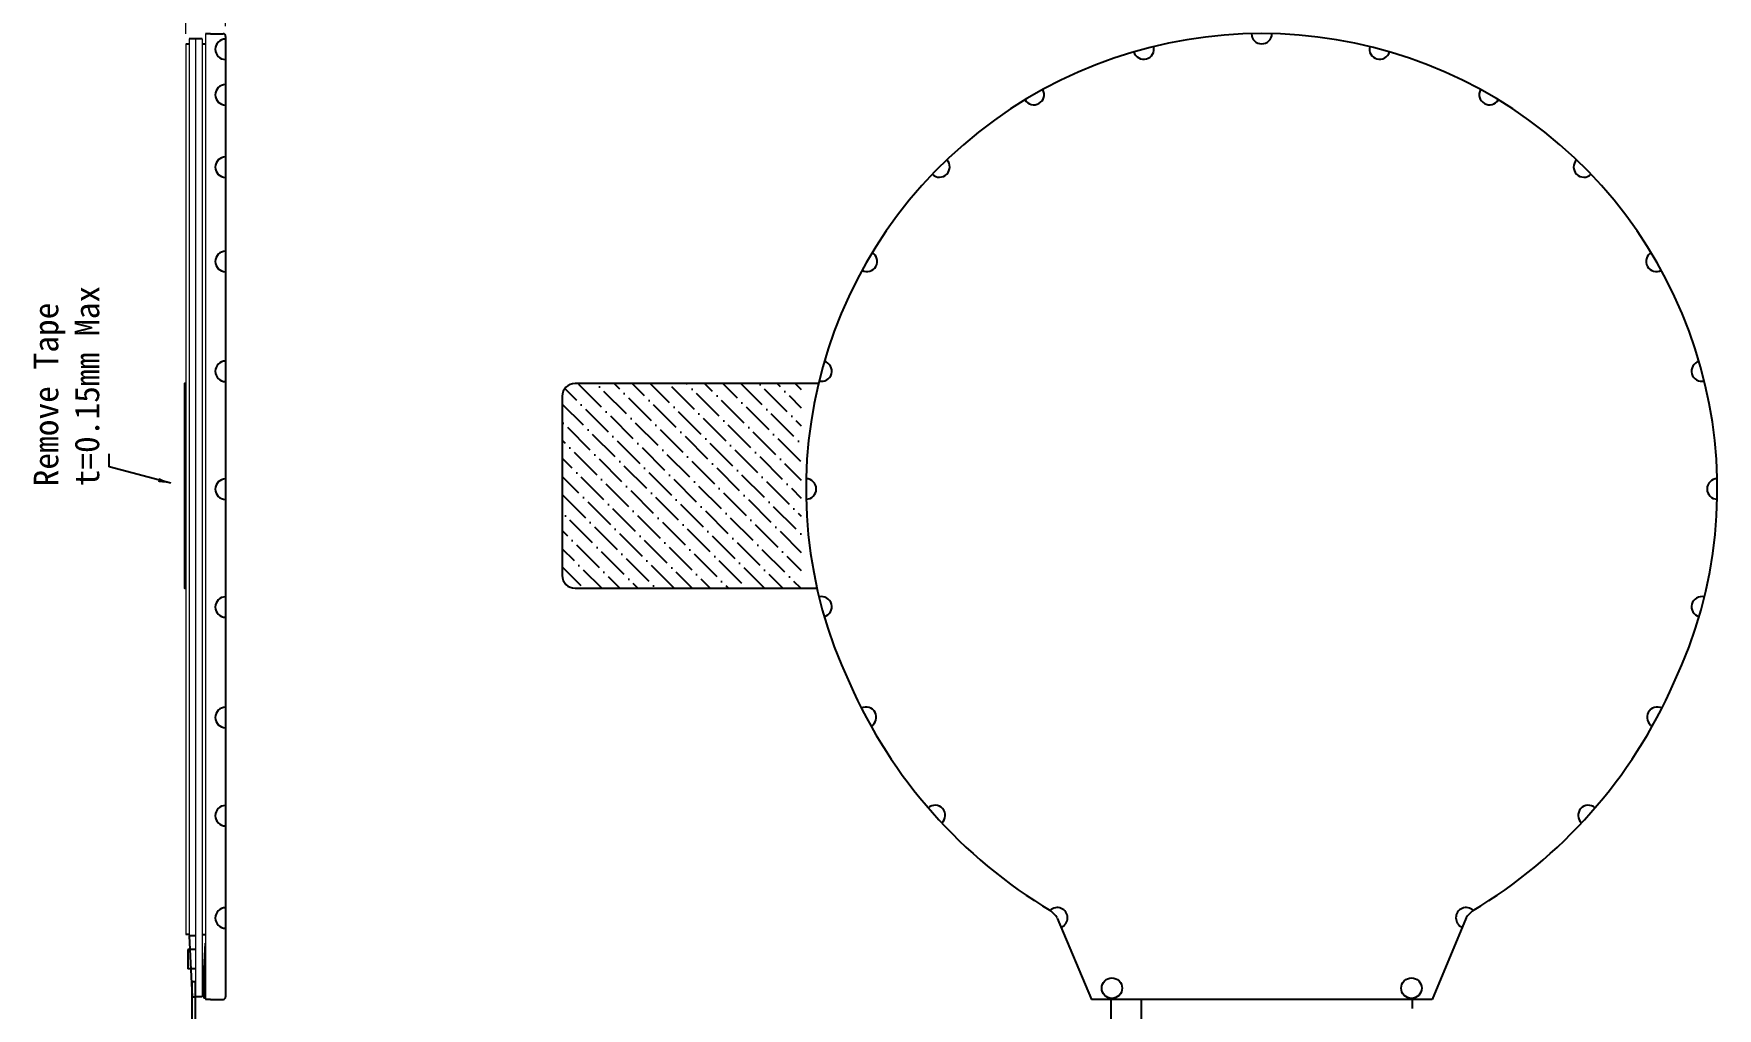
# Model space of a CAD drawing. Header units: millimetres. Extents: x 1040 to 3675, y 249 to 975.
# Drawn here: x 1433.8 to 1499.6, y 354.7 to 392.8 of the extents above; entities that cross this region are included whole.
import ezdxf

# ---------------------------------------------------------------- set-up
doc = ezdxf.new("R2010")
doc.units = ezdxf.units.MM
for name, color, linetype in [('AUDIT_I_181013161717-0', 7, 'Continuous'), ('dim', 3, 'Continuous'), ('FPC', 33, 'Continuous'), ('Index', 7, 'Continuous'), ('铁框', 5, 'Continuous')]:
    doc.layers.add(name, color=color, linetype=linetype)
doc.layers.add('BEZEL', color=4, linetype='Continuous', lineweight=20)
doc.layers.add('T-SHADING黑白双面胶', color=5, linetype='Continuous', lineweight=18)
doc.styles.get("Standard").update_dxf_attribs({"font": 'txt', "bigfont": 'gbcbig.shx'})
doc.styles.add('宋体', font='')
doc.styles.add('工程', font='gbenor.shx', dxfattribs={"width": 1.25, "bigfont": 'gbcbig.shx'})
doc.styles.get('宋体').set_extended_font_data('SimSun')
doc.dimstyles.get("Standard").update_dxf_attribs({"dimtxt": 0.18, "dimasz": 0.18, "dimexe": 0.18, "dimexo": 0.0625, "dimgap": 0.09, "dimtad": 0, "dimzin": 0, "dimdsep": 46, "dimtxsty": 'Standard', "dimcen": 0, "dimadec": 0, "dimazin": 0, "dimtfac": 1, "dimtofl": 0, "dimtmove": 0, "dimatfit": 3, "dimfxl": 1, "dimtolj": 1, "dimtzin": 0, "dimarcsym": 0})
doc.dimstyles.new('标准', dxfattribs={"dimtxt": 2, "dimasz": 1.8, "dimexe": 0.5, "dimexo": 0.4, "dimgap": 0.1, "dimtad": 1, "dimzin": 1, "dimdsep": 46, "dimtxsty": '工程', "dimblk": 'CLOSEDBLANK', "dimcen": 0.09, "dimclrd": 3, "dimclre": 3, "dimclrt": 3, "dimadec": 0, "dimazin": 0, "dimtfac": 1, "dimtofl": 0, "dimtmove": 0, "dimatfit": 3, "dimldrblk": 'CLOSEDBLANK', "dimfxl": 1, "dimtolj": 1, "dimlwd": 0, "dimlwe": 0, "dimarcsym": 0})

# ---------------------------------------------------------------- blocks, each defined once
blk = doc.blocks.new('*D100')
at = {"color": 7, "lineweight": 0, "transparency": 16777216}
for p, q in [((1439.757, 392.788), (1439.757, 402.168)), ((1441.307, 393.089), (1441.307, 402.168)), ((1438.257, 401.668), (1436.757, 401.668)), ((1442.807, 401.668), (1457.58, 401.668))]:
    blk.add_line(p, q, dxfattribs=at)
at = {"color": 7, "transparency": 16777216}
for points in [[(1438.257, 401.918), (1438.257, 401.418), (1439.757, 401.668)], [(1442.807, 401.918), (1442.807, 401.418), (1441.307, 401.668)]]:
    blk.add_solid(points, dxfattribs=at)
at = {"layer": 'Defpoints', "color": 0, "transparency": 16777216}
for p in [(1441.307, 401.668), (1441.307, 392.689), (1439.757, 392.388)]:
    blk.add_point(p, dxfattribs=at)
at = {"color": 7, "transparency": 16777216, "insert": (1450.952, 403.246), "char_height": 2, "attachment_point": 5, "style": '宋体'}
blk.add_mtext('\\A1;1.55%%P0.1', dxfattribs=at)
blk = doc.blocks.new('_ClosedBlank')
at = {"color": 0, "linetype": 'ByBlock', "lineweight": -2}
for p, q in [((-1, 0.167), (0, 0)), ((-1, 0.167), (-1, -0.167)), ((0, 0), (-1, -0.167))]:
    blk.add_line(p, q, dxfattribs=at)

msp = doc.modelspace()

# ---------------------------------------------------------------- hatches: boundary and pattern name
at = {"layer": 'dim'}
h = msp.add_hatch(dxfattribs=at)
h.set_pattern_fill('ANSI36', color=5, scale=4, style=0)
h.set_pattern_definition([(135, (2164.16476, -4046.5279), (-0.265165043, 0.972271824), [1.25, -0.25, 0, -0.25])])
h.paths.add_polyline_path([(1454.4595, 378.6197, -0.4142136), (1454.9595, 379.1197), (1463.8095, 379.1197), (1463.8095, 371.1197), (1454.9595, 371.1197, -0.4142136), (1454.4595, 371.6197)])

# ---------------------------------------------------------------- linework, layer by layer
at = {"color": 6}
for p, q in [((1439.8872, 392.3876), (1439.7572, 392.3876)), ((1439.8873, 392.3876), (1439.8072, 392.3876)), ((1440.5173, 392.3876), (1440.3873, 392.3876)), ((1439.8872, 357.5876), (1439.76, 357.5876)), ((1440.3872, 357.5876), (1440.5173, 357.5876))]:
    msp.add_line(p, q, dxfattribs=at)
at = {"color": 4}
for p, q in [((1440.3872, 392.5876), (1439.8872, 392.5876)), ((1440.1372, 357.5376), (1439.8872, 357.5376)), ((1440.3872, 355.1476), (1440.1372, 355.1476))]:
    msp.add_line(p, q, dxfattribs=at)
at = {"color": 7}
for p in [(1473.8005, 358.2267), (1488.4374, 355.0476)]:
    msp.add_line(p, (1475.1294, 355.0476), dxfattribs=at)
for p, q in [((1439.8872, 357.5376), (1440.0072, 355.1476)), ((1440.1372, 356.9976), (1439.8372, 356.9976)), ((1439.8372, 356.9976), (1439.8372, 356.2476)), ((1440.1372, 356.2476), (1439.8372, 356.2476))]:
    msp.add_line(p, q)
at = {"color": 30}
for p, q in [((1440.0072, 330.5351), (1440.0072, 355.7476)), ((1440.0072, 355.7476), (1440.1372, 355.7476)), ((1440.1372, 330.5351), (1440.1372, 355.7476)), ((1440.0072, 355.1476), (1440.1372, 355.1476)), ((1487.6778, 354.6976), (1487.6778, 355.0476))]:
    msp.add_line(p, q, dxfattribs=at)
at = {"color": 5}
msp.add_lwpolyline([(1439.7582, 379.1197), (1439.7082, 379.1197), (1439.7082, 371.1197), (1439.7582, 371.1197)], close=True, dxfattribs=at)
at = {"layer": 'AUDIT_I_181013161717-0', "color": 7}
msp.add_line((1440.7223, 392.7891), (1440.5223, 392.7891), dxfattribs=at)
msp.add_line((1440.7223, 392.7891), (1440.5223, 392.7891), dxfattribs=at)
at = {"layer": 'AUDIT_I_181013161717-0', "color": 5}
for p, q in [((1440.5073, 357.2484), (1440.4573, 356.2559)), ((1440.4573, 356.2559), (1440.4573, 355.0976)), ((1440.5223, 355.0976), (1440.4573, 355.0976))]:
    msp.add_line(p, q, dxfattribs=at)
at = {"layer": 'AUDIT_I_181013161717-0'}
msp.add_line((1440.7223, 355.0476), (1440.5223, 355.0476), dxfattribs=at)
at = {"layer": 'BEZEL', "color": 7}
msp.add_line((1440.5223, 392.7891), (1440.5223, 355.0476), dxfattribs=at)
at = {"layer": 'dim', "color": 5}
for p, q in [((1464.4738, 379.1197), (1454.9595, 379.1197)), ((1454.4595, 378.6197), (1454.4595, 371.6197)), ((1454.9595, 371.1197), (1464.4129, 371.1197))]:
    msp.add_line(p, q, dxfattribs=at)
for centre, start, end in [((1454.9595, 378.6197), 90, 180), ((1454.9595, 371.6197), 180, 270)]:
    msp.add_arc(centre, 0.5, start, end, dxfattribs=at)
at = {"layer": 'FPC', "color": 2}
for p, q in [((1475.8878, 355.0476), (1475.8834, 349.2456)), ((1477.0876, 352.9456), (1477.0876, 355.0476))]:
    msp.add_line(p, q, dxfattribs=at)
at = {"layer": 'T-SHADING黑白双面胶', "color": 6, "ltscale": 0.2}
for p, q in [((1439.7572, 392.3876), (1439.76, 357.5876)), ((1440.5173, 392.3876), (1440.5173, 357.5876))]:
    msp.add_line(p, q, dxfattribs=at)
at = {"layer": 'T-SHADING黑白双面胶', "color": 4, "ltscale": 0.2}
for p, q in [((1439.8872, 392.5876), (1439.8872, 357.5376)), ((1440.1372, 392.5876), (1440.1372, 355.1476)), ((1440.3872, 392.5876), (1440.3872, 355.1476)), ((1440.3872, 392.5876), (1440.3872, 355.1476))]:
    msp.add_line(p, q, dxfattribs=at)
at = {"layer": '铁框', "color": 7}
for p, q in [((1440.7223, 392.7891), (1441.2073, 392.7891)), ((1441.3073, 392.6891), (1441.3073, 355.1476)), ((1489.7704, 358.2367), (1488.4374, 355.0476)), ((1440.7223, 355.0476), (1441.2073, 355.0476))]:
    msp.add_line(p, q, dxfattribs=at)
for centre in [(1475.9334, 355.4876), (1487.6334, 355.4876)]:
    msp.add_circle(centre, 0.4, dxfattribs=at)
for centre, radius, start, end in [((1441.2073, 392.6891), 0.1, 0, 90), ((1481.7834, 374.9976), 17.8, 334.789553, 205.210362), ((1481.7834, 392.7976), 0.4, 180.643786, 359.356214), ((1441.3073, 392.1826), 0.4, 90, 270), ((1477.1764, 392.1911), 0.4, 195.643786, 14.356214), ((1486.3904, 392.1911), 0.4, 165.643786, 344.356214), ((1441.3073, 390.4044), 0.4, 90, 270), ((1472.8834, 390.4129), 0.4, 210.643786, 29.356214), ((1490.6834, 390.4129), 0.4, 150.643786, 329.356214), ((1441.3073, 387.5756), 0.4, 90, 270), ((1469.1969, 387.5841), 0.4, 225.643786, 44.356214), ((1494.3699, 387.5841), 0.4, 135.643786, 314.356214), ((1441.3073, 383.8891), 0.4, 90, 270), ((1466.3681, 383.8976), 0.4, 240.643786, 59.356214), ((1497.1986, 383.8976), 0.4, 120.643786, 299.356214), ((1441.3073, 379.5961), 0.4, 90, 270), ((1464.5899, 379.6046), 0.4, 255.643786, 74.356214), ((1498.9769, 379.6046), 0.4, 105.643786, 284.356214), ((1441.3073, 374.9891), 0.4, 90, 270), ((1463.9834, 374.9976), 0.4, 270.643786, 89.356214), ((1499.5834, 374.9976), 0.4, 90.643786, 269.356214), ((1441.3073, 370.3822), 0.4, 90, 270), ((1464.5899, 370.3906), 0.4, 285.643786, 104.356214), ((1498.9769, 370.3906), 0.4, 75.643786, 254.356214), ((1483.591, 375.3043), 19.5723, 203.768583, 239.126961), ((1479.9757, 375.3043), 19.5723, 300.873039, 336.231417), ((1441.3073, 366.0676), 0.4, 90, 270), ((1466.3308, 366.0761), 0.4, 298.716876, 117.545899), ((1497.2359, 366.0761), 0.4, 62.454101, 241.283124), ((1441.3073, 362.227), 0.4, 90, 270), ((1469.0212, 362.2354), 0.4, 312.477056, 131.306079), ((1494.5456, 362.2354), 0.4, 48.693921, 227.522944), ((1441.3073, 358.2282), 0.4, 90, 270), ((1473.7963, 358.2367), 0.4, 292.683519, 134.203753), ((1472.8067, 357.5702), 1.1931, 33.962051, 51.605193), ((1489.7704, 358.2367), 0.4, 45.796247, 247.314846), ((1490.7601, 357.5702), 1.1931, 128.394807, 146.037949), ((1441.2073, 355.1476), 0.1, 270, 0)]:
    msp.add_arc(centre, radius, start, end, dxfattribs=at)

# ---------------------------------------------------------------- texts
at = {"layer": 'Index', "insert": (1435.0996, 375.0983), "char_height": 0.96, "attachment_point": 4, "rotation": 90, "style": '宋体'}
msp.add_mtext('Remove Tape\\Pt=0.15mm Max', dxfattribs=at)

# ---------------------------------------------------------------- dimensions: what is measured, and where the dimension line sits
dim = msp.add_linear_dim(base=(1441.3073, 401.668), p1=(1439.7572, 392.3876), p2=(1441.3073, 392.6891), text='<>%%P0.1', dimstyle='标准', override={"dimtxt": 2, "dimasz": 1.5, "dimgap": 0.5, "dimtxsty": '宋体', "dimsah": 1, "dimclrd": 7, "dimclre": 7, "dimclrt": 7})
dim.commit()
dim.dimension.update_dxf_attribs({"geometry": '*D100', "text_midpoint": (1450.9517, 401.668), "dimtype": 160})

# ---------------------------------------------------------------- leaders
at = {"layer": 'Index'}
msp.add_leader([(1439.1699, 375.2182), (1436.755, 375.8652), (1436.755, 376.3652)], dimstyle='Standard', override={"dimtxt": 0.5, "dimasz": 0.5, "dimexe": 0.5, "dimexo": 0.5, "dimgap": 0.1, "dimtih": 0, "dimdec": 3, "dimclrd": 0}, dxfattribs=at)

doc.saveas('drawing.dxf')
